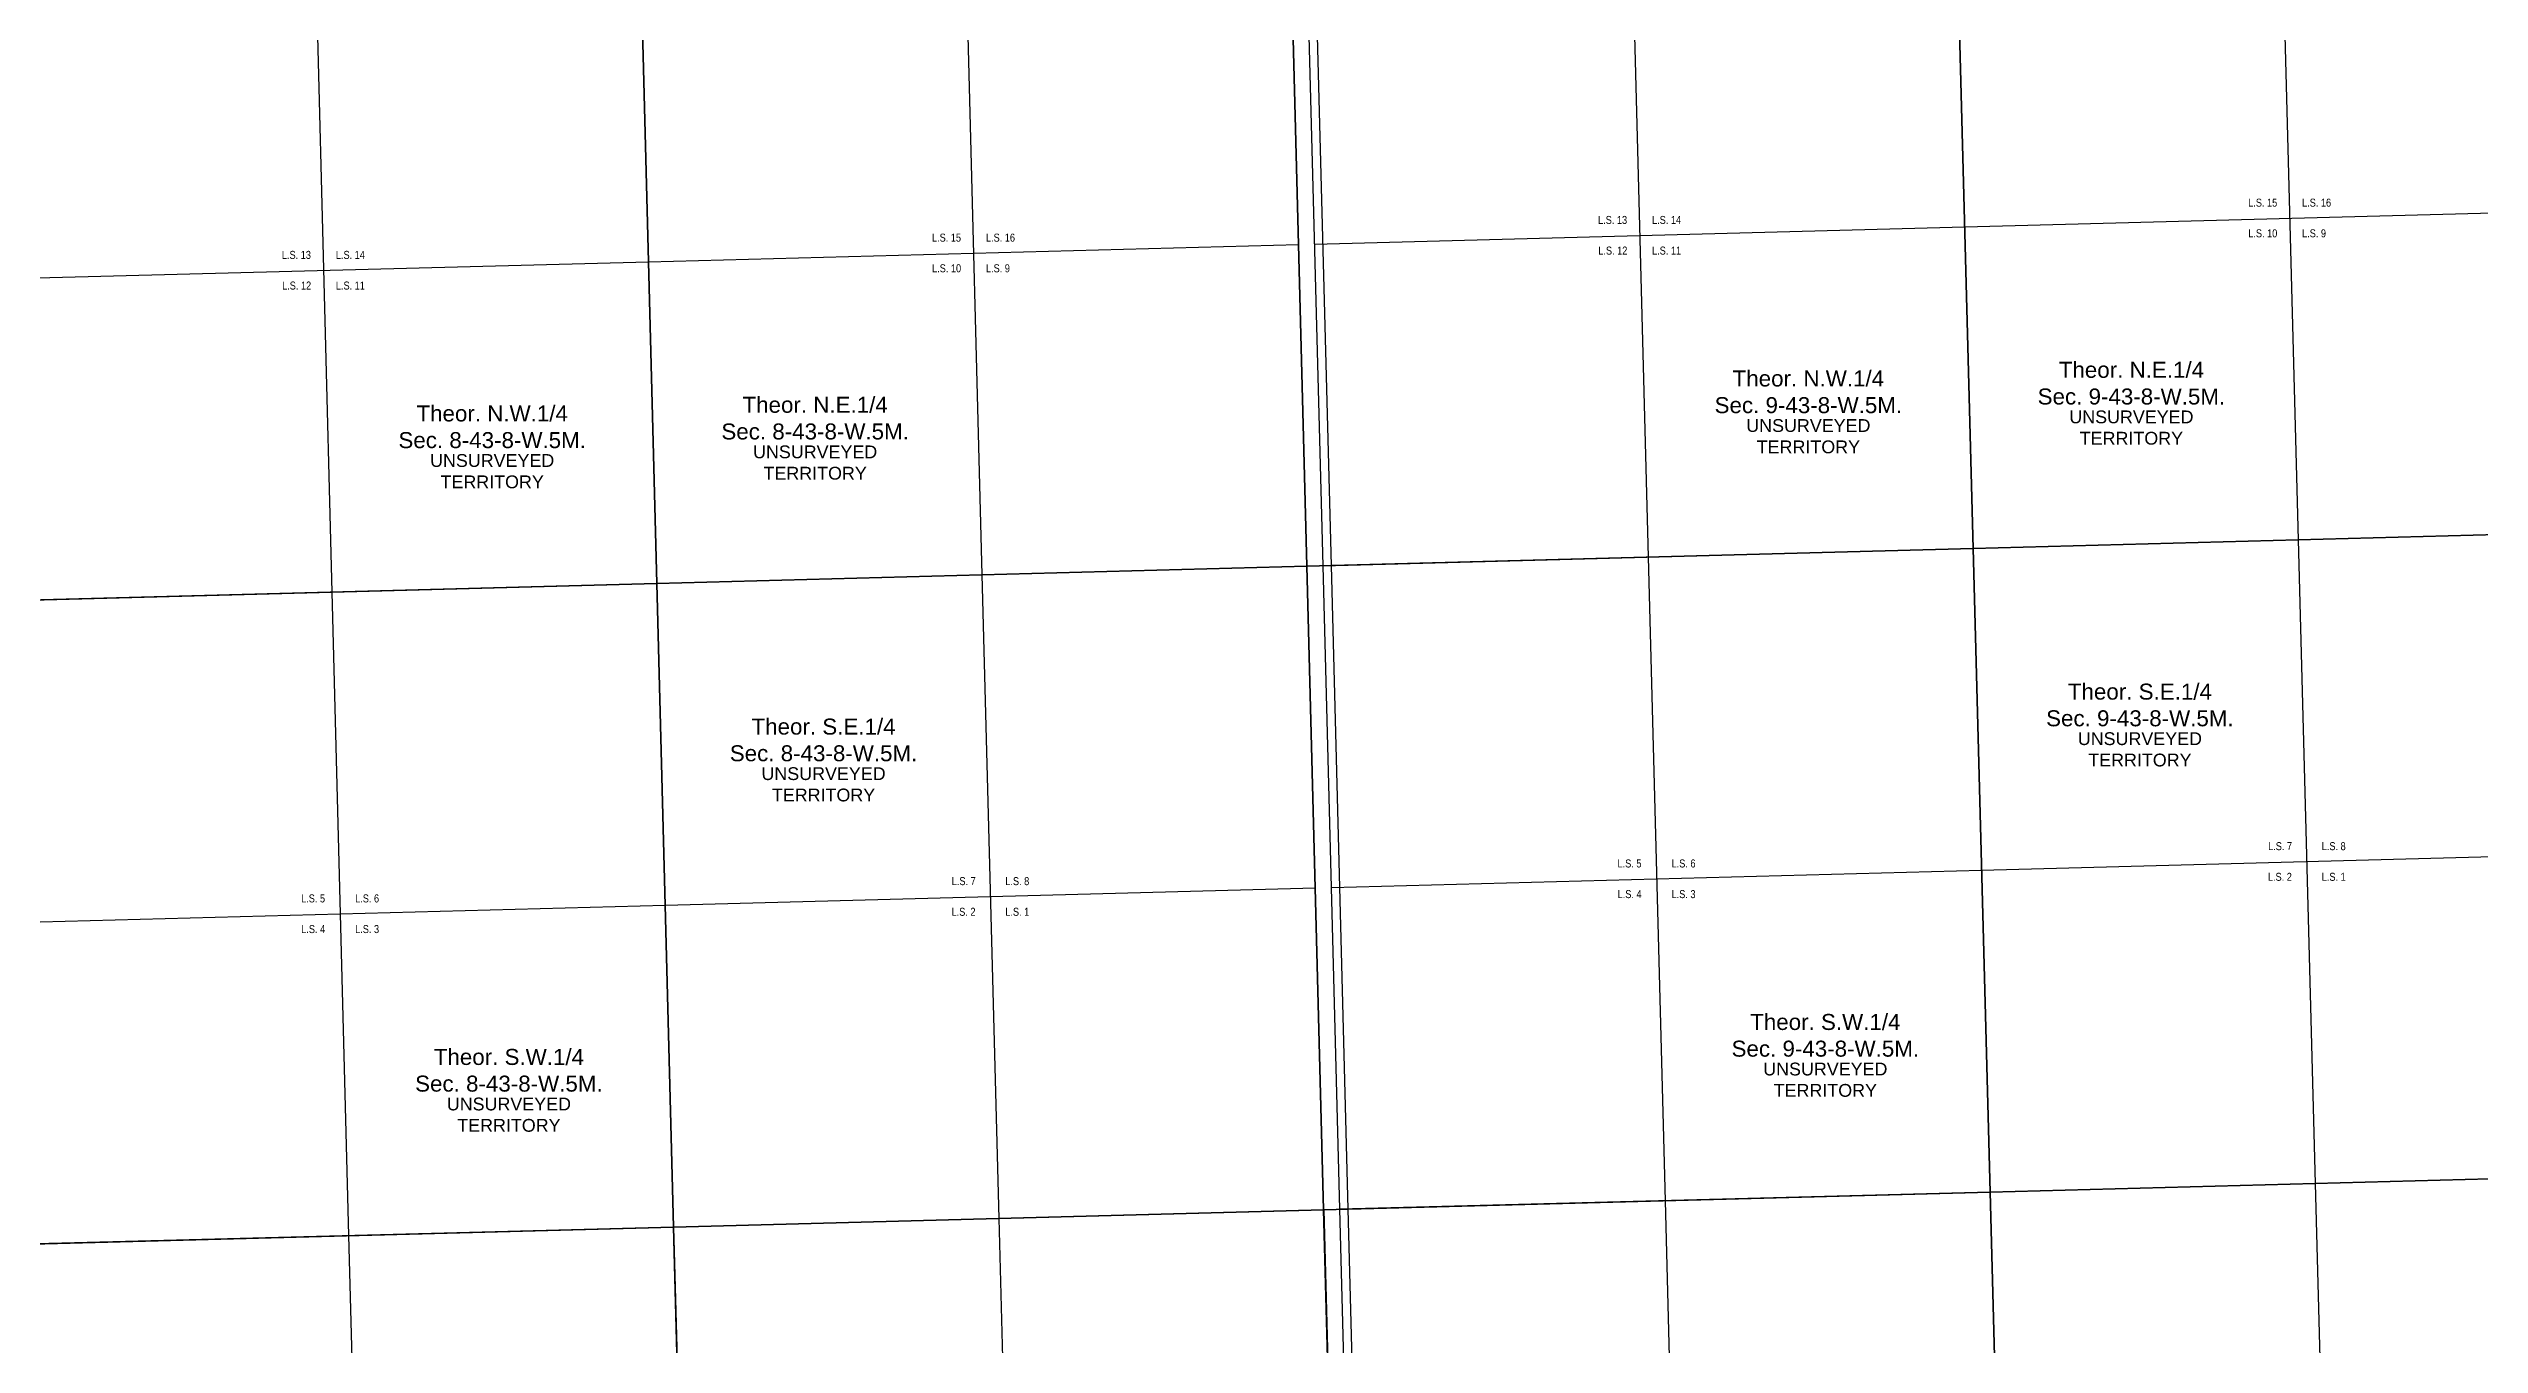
# Model space of a CAD drawing. Header units: millimetres. Extents: x 623951 to 634241, y 5836956 to 5847139.
# Drawn here: x 625921 to 628959, y 5838620 to 5840239 of the extents above; entities that cross this region are included whole.
import ezdxf

# ---------------------------------------------------------------- set-up
doc = ezdxf.new("R2010")
doc.units = ezdxf.units.MM
for name, color, linetype in [('C-SYMBOL', 7, 'Continuous'), ('C-UNS-T', 7, 'Continuous'), ('L-QSEC', 7, 'Continuous'), ('L-QUATER', 30, 'Continuous'), ('L-SECTION-LSD', 7, 'Continuous'), ('L-USEC', 7, 'Continuous'), ('L-USEC-0', 1, 'Continuous'), ('L-USEC2012', 3, 'Continuous'), ('L-USEC3018', 5, 'Continuous')]:
    doc.layers.add(name, color=color, linetype=linetype)
doc.styles.add('100L', font='ARIALN.TTF', dxfattribs={"height": 11})
doc.styles.get("Standard").update_dxf_attribs({"font": 'arial.ttf'})

msp = doc.modelspace()

# ---------------------------------------------------------------- linework, layer by layer
at = {"layer": 'L-QSEC'}
for p, q in [((628305.4, 5840418.2), (628347.9, 5838809.9)), ((626660.4, 5840374.4), (626702.3, 5838766.2)), ((627514.1, 5839592.5), (629139.3, 5839635.7)), ((625868.7, 5839548.7), (627494, 5839591.9)), ((628347.9, 5838809.9), (628391.7, 5837160.5)), ((626702.3, 5838766.2), (626746, 5837116.8))]:
    msp.add_line(p, q, dxfattribs=at)
at = {"layer": 'L-QUATER'}
for points in [[(628305.4, 5840418.2), (629117.9, 5840439.8), (629139.3, 5839635.7), (628326.7, 5839614.1)], [(627472.9, 5840396), (628305.4, 5840418.2), (628326.7, 5839614.1), (627494, 5839591.9)], [(625827.8, 5840352.3), (626660.4, 5840374.4), (626681.3, 5839570.3), (625848.6, 5839548.2)], [(626660.4, 5840374.4), (627472.9, 5840396), (627494, 5839591.9), (626681.3, 5839570.3)], [(627494, 5839591.9), (628326.7, 5839614.1), (628347.9, 5838809.9), (627514.5, 5838787.8)], [(628326.7, 5839614.1), (629139.3, 5839635.7), (629160.6, 5838831.5), (628347.9, 5838809.9)], [(626681.3, 5839570.3), (627494, 5839591.9), (627514.5, 5838787.8), (626702.3, 5838766.2)], [(625848.6, 5839548.2), (626681.3, 5839570.3), (626702.3, 5838766.2), (625868.4, 5838744)], [(628347.9, 5838809.9), (629160.6, 5838831.5), (629182, 5838027.4), (628369.2, 5838005.8)], [(626702.3, 5838766.2), (627515, 5838787.8), (627536.1, 5837983.7), (626723.6, 5837962.1)], [(627514.5, 5838787.8), (628347.9, 5838809.9), (628369.2, 5838005.8), (627536.1, 5837983.7)], [(625869.4, 5838744.1), (626702.3, 5838766.2), (626723.6, 5837962.1), (625890.2, 5837939.9)]]:
    msp.add_lwpolyline(points, close=True, dxfattribs=at)
at = {"layer": 'L-SECTION-LSD'}
for p, q in [((628711.7, 5840429), (628733, 5839624.9)), ((627899.2, 5840407.4), (627920.4, 5839603.3)), ((627066.6, 5840385.2), (627087.6, 5839581.1)), ((626254.2, 5840363.7), (626275, 5839559.5)), ((628316.1, 5840016.1), (629128.6, 5840037.7)), ((627503.5, 5839994.5), (628316.1, 5840016.1)), ((625858.3, 5839950.8), (626670.9, 5839972.4)), ((626670.9, 5839972.4), (627483.4, 5839994)), ((628733, 5839624.9), (628754.3, 5838820.7)), ((627087.6, 5839581.1), (627108.7, 5838777)), ((627920.4, 5839603.3), (627941.5, 5838799.1)), ((626275, 5839559.5), (626295.9, 5838755.4)), ((628337.3, 5839212), (629150, 5839233.6)), ((626691.8, 5839168.3), (627504.5, 5839189.9)), ((627524.6, 5839190.4), (628337.3, 5839212)), ((625879.1, 5839146.6), (626691.8, 5839168.3)), ((628754.3, 5838820.7), (628775.6, 5838016.6)), ((627941.5, 5838799.1), (627962.7, 5837995)), ((627108.7, 5838777), (627129.8, 5837972.9)), ((626295.9, 5838755.4), (626316.9, 5837951.3))]:
    msp.add_line(p, q, dxfattribs=at)
at = {"layer": 'L-USEC'}
for points in [[(629160.6, 5838831.5), (628347.9, 5838809.9)], [(627515, 5838787.8), (626702.3, 5838766.2)], [(628347.9, 5838809.9), (627535.1, 5838788.3)], [(626702.3, 5838766.2), (625889.5, 5838744.6)]]:
    msp.add_lwpolyline(points, dxfattribs=at)
at = {"layer": 'L-USEC-0'}
for points in [[(627494, 5839591.9), (627472.9, 5840396)], [(627515, 5838787.8), (627494, 5839591.9)], [(627536.1, 5837983.7), (627515, 5838787.8)]]:
    msp.add_lwpolyline(points, dxfattribs=at)
at = {"layer": 'L-USEC2012'}
for points in [[(627514.1, 5839592.4), (627493, 5840396.6)], [(627535.1, 5838788.3), (627514.1, 5839592.4)], [(627556.2, 5837984.2), (627535.1, 5838788.3)]]:
    msp.add_lwpolyline(points, dxfattribs=at)
at = {"layer": 'L-USEC3018'}
for points in [[(627503, 5840396.8), (627524.1, 5839592.7)], [(627524.1, 5839592.7), (627545.2, 5838788.6)], [(627545.2, 5838788.6), (627566.3, 5837984.5)]]:
    msp.add_lwpolyline(points, dxfattribs=at)

# ---------------------------------------------------------------- texts
at = {"layer": 'C-SYMBOL', "color": 3, "char_height": 20, "attachment_point": 5}
for s, insert in [('Theor. N.W.1/4\\PSec. 9-43-8-W.5M.', (628120.7, 5839809.7)), ('Theor. N.E.1/4\\PSec. 9-43-8-W.5M.', (628524.5, 5839820.5)), ('Theor. N.W.1/4\\PSec. 8-43-8-W.5M.', (626475.5, 5839766)), ('Theor. N.E.1/4\\PSec. 8-43-8-W.5M.', (626879.2, 5839776.8)), ('Theor. S.E.1/4\\PSec. 9-43-8-W.5M.', (628535.1, 5839418.4)), ('Theor. S.E.1/4\\PSec. 8-43-8-W.5M.', (626889.7, 5839374.7)), ('Theor. S.W.1/4\\PSec. 9-43-8-W.5M.', (628141.9, 5839005.6)), ('Theor. S.W.1/4\\PSec. 8-43-8-W.5M.', (626496.4, 5838961.9))]:
    msp.add_mtext(s, dxfattribs=dict(at, insert=insert))
at = {"layer": 'C-UNS-T', "color": 3, "char_height": 16, "attachment_point": 2}
for insert in [(628120.7, 5839775.7), (628524.5, 5839786.5), (626475.5, 5839732), (626879.2, 5839742.8), (628535.1, 5839384.4), (626889.7, 5839340.7), (628141.9, 5838971.6), (626496.4, 5838927.9)]:
    msp.add_mtext('UNSURVEYED\\PTERRITORY', dxfattribs=dict(at, insert=insert))

# ---------------------------------------------------------------- next in the draw order: texts
at = {"layer": 'L-SECTION-LSD', "char_height": 10, "attachment_point": 1, "style": '100L', "bg_fill": 3, "box_fill_scale": 1.5, "bg_fill_color": 256, "bg_fill_transparency": 0}
for s, width, insert in [('\\pxqr;L.S. 13', 36.834, (627857.3, 5840029.6)), ('L.S. 14', 36.998, (627925.3, 5840029.6)), ('\\pxqr;L.S. 15', 36.859, (628669.9, 5840051.2)), ('\\pxql;L.S. 16', 36.941, (628737.8, 5840051.2)), ('\\pxqr;L.S. 15', 36.859, (627024.7, 5840007.5)), ('\\pxql;L.S. 16', 36.941, (627092.7, 5840007.5)), ('\\pxqr;L.S. 10', 36.954, (628669.9, 5840012.9)), ('\\pxql;L.S. 9', 30.527, (628737.8, 5840012.9)), ('\\pxqr;L.S. 13', 36.834, (626212.1, 5839985.9)), ('L.S. 14', 36.998, (626280.1, 5839985.9)), ('\\pxqr;L.S. 10', 36.954, (627024.7, 5839969.2)), ('\\pxql;L.S. 9', 30.527, (627092.7, 5839969.2)), ('\\pxqr;L.S. 12', 37.112, (627857.3, 5839991.3)), ('\\pxql;L.S. 11', 36.449, (627925.3, 5839991.3)), ('\\pxqr;L.S. 12', 37.112, (626212.1, 5839947.6)), ('\\pxql;L.S. 11', 36.449, (626280.1, 5839947.6)), ('\\pxqr;L.S. 7', 30.88, (628694.4, 5839247.1)), ('L.S. 8', 30.401, (628762.4, 5839247.1)), ('\\pxqr;L.S. 5', 30.401, (627881.7, 5839225.5)), ('\\pxql;L.S. 6', 30.483, (627949.7, 5839225.5)), ('\\pxqr;L.S. 2', 30.653, (628694.4, 5839208.8)), ('L.S. 1', 29.991, (628762.4, 5839208.8)), ('\\pxqr;L.S. 5', 30.401, (626236.2, 5839181.8)), ('\\pxql;L.S. 6', 30.483, (626304.2, 5839181.8)), ('\\pxqr;L.S. 7', 30.88, (627049, 5839203.4)), ('L.S. 8', 30.401, (627116.9, 5839203.4)), ('\\pxqr;L.S. 4', 30.54, (627881.7, 5839187.2)), ('\\pxql;L.S. 3', 30.376, (627949.7, 5839187.2)), ('\\pxqr;L.S. 2', 30.653, (627049, 5839165.1)), ('L.S. 1', 29.991, (627116.9, 5839165.1)), ('\\pxqr;L.S. 4', 30.54, (626236.2, 5839143.5)), ('\\pxql;L.S. 3', 30.376, (626304.2, 5839143.5))]:
    msp.add_mtext_dynamic_manual_height_columns(s, width=width, gutter_width=55, heights=[0], dxfattribs=dict(at, insert=insert))

doc.saveas('drawing.dxf')
